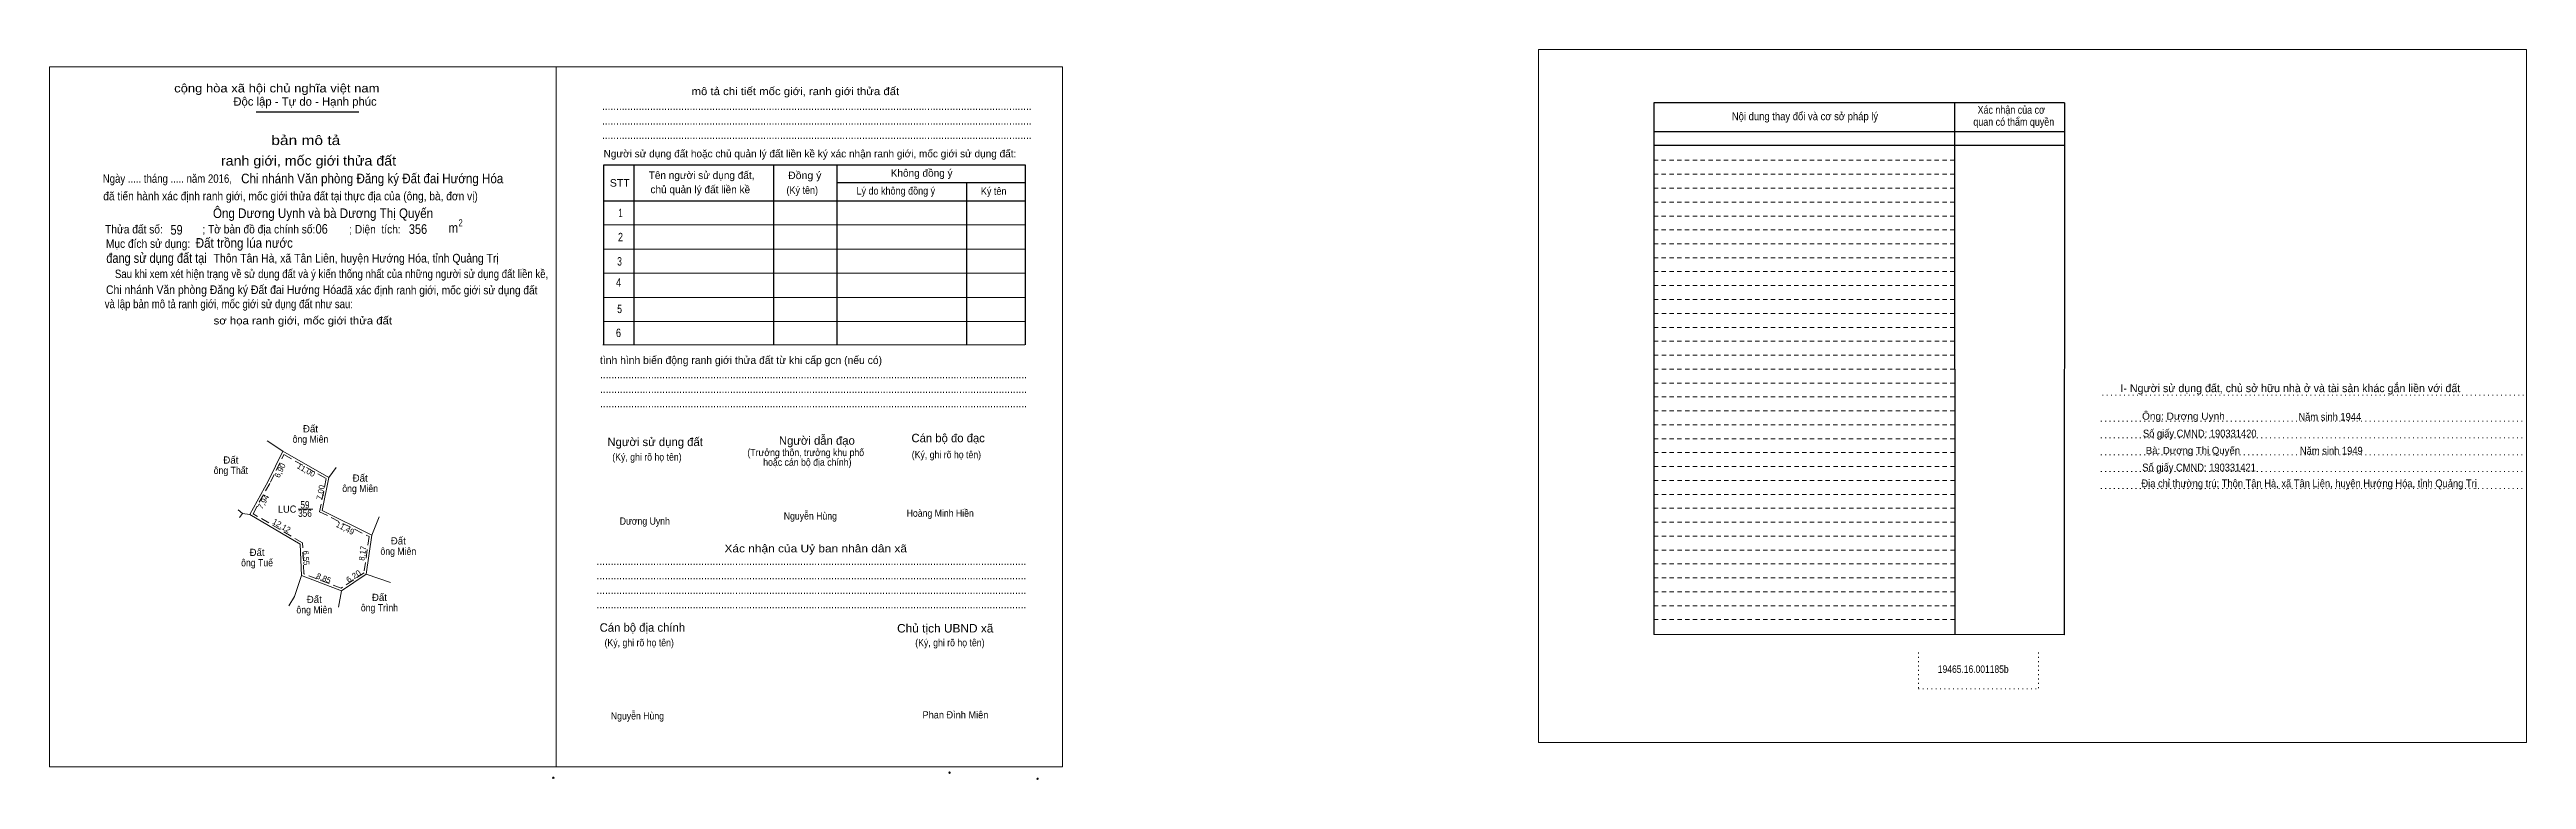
# Model space of a CAD drawing. Header units: metres. Extents: x 549020 to 549925, y 1838819 to 1838971.
# Drawn here: x 549020 to 549534, y 1838819 to 1838971 of the extents above; entities that cross this region are included whole.
import ezdxf
from ezdxf.enums import TextEntityAlignment as Align

# ---------------------------------------------------------------- set-up
doc = ezdxf.new("R2010")
doc.units = ezdxf.units.M
doc.header["$LTSCALE"] = 0.6
doc.header["$PDMODE"] = 32
doc.header["$PDSIZE"] = 0.3
for name, pattern in [('DOTTED', [1.5, 0.3, -1.2]), ('MEDIUM_DASHED', [4.5, 3, -1.5]), ('SHORT_DASHED', [2.7, 1.5, -1.2])]:
    doc.linetypes.add(name, pattern=pattern)
for name, color, linetype, lineweight in [('1', 7, 'DOTTED', 13), ('18', 7, 'Continuous', 25), ('2', 7, 'SHORT_DASHED', 13), ('28', 7, 'Continuous', 13), ('7', 7, 'Continuous', 13), ('9', 7, 'Continuous', 13)]:
    doc.layers.add(name, color=color, linetype=linetype, lineweight=lineweight)
for name, color, linetype in [('17', 7, 'Continuous'), ('25', 7, 'Continuous'), ('6', 7, 'Continuous')]:
    doc.layers.add(name, color=color, linetype=linetype)

msp = doc.modelspace()

# ---------------------------------------------------------------- linework, layer by layer
at = {"layer": '1'}
for p, q in [((549445.99, 1838899.25), (549534.05, 1838899.25)), ((549445.7, 1838893.84), (549533.75, 1838893.84)), ((549445.7, 1838890.34), (549533.75, 1838890.34)), ((549445.7, 1838886.84), (549533.75, 1838886.84)), ((549445.7, 1838883.35), (549533.75, 1838883.35)), ((549445.7, 1838879.84), (549533.75, 1838879.84)), ((549407.77, 1838845.72), (549407.77, 1838838.21)), ((549432.75, 1838845.72), (549432.75, 1838838.21)), ((549407.77, 1838838.21), (549432.75, 1838838.21))]:
    msp.add_line(p, q, dxfattribs=at)
at = {"layer": '1', "linetype": 'Continuous'}
for points in [[(549328.86, 1838827.07), (549534.06, 1838827.07), (549534.06, 1838971.07), (549328.86, 1838971.07)], [(549328.86, 1838971.07), (549534.06, 1838971.07), (549534.06, 1838827.07), (549328.86, 1838827.07)], [(549328.86, 1838827.07), (549534.06, 1838827.07), (549534.06, 1838971.07), (549328.86, 1838971.07)]]:
    msp.add_lwpolyline(points, close=True, dxfattribs=at)
at = {"layer": '2', "linetype": 'Continuous', "lineweight": 25}
for p, q in [((549438.13, 1838960.02), (549352.86, 1838960.02)), ((549352.86, 1838960.02), (549352.86, 1838849.5)), ((549415.29, 1838960.02), (549415.32, 1838849.42)), ((549438.13, 1838953.99), (549352.97, 1838953.99)), ((549438.13, 1838951.1), (549352.97, 1838951.1))]:
    msp.add_line(p, q, dxfattribs=at)
at = {"layer": '2'}
for p, q in [((549415.29, 1838948.04), (549352.85, 1838948.04)), ((549415.29, 1838945.14), (549352.85, 1838945.14)), ((549415.29, 1838945.14), (549352.86, 1838945.14)), ((549415.29, 1838942.25), (549352.86, 1838942.25)), ((549415.29, 1838939.36), (549352.86, 1838939.36)), ((549415.29, 1838936.46), (549352.86, 1838936.46)), ((549415.29, 1838933.57), (549352.86, 1838933.57)), ((549415.29, 1838930.68), (549352.86, 1838930.68)), ((549415.3, 1838927.78), (549352.86, 1838927.78)), ((549415.3, 1838924.9), (549352.86, 1838924.9)), ((549415.3, 1838922), (549352.86, 1838922)), ((549415.31, 1838919.11), (549352.86, 1838919.11)), ((549415.31, 1838916.22), (549352.86, 1838916.22)), ((549415.31, 1838913.32), (549352.86, 1838913.32)), ((549415.31, 1838910.43), (549352.86, 1838910.43)), ((549415.31, 1838907.54), (549352.86, 1838907.54)), ((549415.31, 1838904.64), (549352.86, 1838904.64)), ((549415.31, 1838901.76), (549352.86, 1838901.76)), ((549415.31, 1838898.86), (549352.86, 1838898.86)), ((549415.31, 1838895.97), (549352.86, 1838895.97)), ((549415.31, 1838893.08), (549352.86, 1838893.08)), ((549415.31, 1838890.18), (549352.86, 1838890.18)), ((549415.32, 1838887.29), (549352.86, 1838887.29)), ((549415.32, 1838884.4), (549352.86, 1838884.4)), ((549415.32, 1838881.5), (549352.86, 1838881.5)), ((549415.32, 1838878.61), (549352.86, 1838878.61)), ((549415.33, 1838875.72), (549352.86, 1838875.72)), ((549415.33, 1838872.82), (549352.86, 1838872.82)), ((549415.33, 1838869.94), (549352.86, 1838869.94)), ((549415.33, 1838867.04), (549352.86, 1838867.04)), ((549415.33, 1838864.15), (549352.86, 1838864.15)), ((549415.33, 1838861.26), (549352.86, 1838861.26)), ((549415.33, 1838858.36), (549352.86, 1838858.36)), ((549415.33, 1838855.47), (549352.86, 1838855.47)), ((549415.33, 1838852.58), (549352.86, 1838852.58))]:
    msp.add_line(p, q, dxfattribs=at)
at = {"layer": '2', "linetype": 'Continuous', "lineweight": 25}
msp.add_lwpolyline([(549438.13, 1838960.02), (549438.08, 1838849.39), (549352.86, 1838849.5)], dxfattribs=at)
at = {"layer": '28'}
msp.add_point((549206.59, 1838820.79), dxfattribs=at)
at = {"layer": '7', "lineweight": 25}
for p, q in [((549062.61, 1838958.14), (549083.88, 1838958.14)), ((549141.03, 1838947.04), (549141.03, 1838909.68)), ((549170.05, 1838946.89), (549170.05, 1838909.68)), ((549183.14, 1838946.89), (549183.14, 1838909.68)), ((549134.73, 1838939.62), (549222.37, 1838939.62)), ((549183.14, 1838943.43), (549222.37, 1838943.43)), ((549210.08, 1838943.43), (549210.08, 1838909.68))]:
    msp.add_line(p, q, dxfattribs=at)
at = {"layer": '7'}
for p, q in [((549134.73, 1838934.6), (549222.37, 1838934.6)), ((549134.73, 1838929.58), (549222.37, 1838929.58)), ((549134.73, 1838924.57), (549222.37, 1838924.57)), ((549134.73, 1838919.55), (549222.37, 1838919.55)), ((549134.73, 1838914.53), (549222.37, 1838914.53)), ((549134.58, 1838909.68), (549222.22, 1838909.68))]:
    msp.add_line(p, q, dxfattribs=at)
for points in [[(549019.67, 1838967.46), (549124.86, 1838967.46), (549124.86, 1838821.97), (549019.67, 1838821.97)], [(549124.86, 1838967.46), (549230.05, 1838967.46), (549230.05, 1838821.97), (549124.86, 1838821.97)], [(549124.86, 1838967.46), (549230.05, 1838967.46), (549230.05, 1838821.97), (549124.86, 1838821.97)]]:
    msp.add_lwpolyline(points, close=True, dxfattribs=at)
at = {"layer": '7', "lineweight": 25}
msp.add_lwpolyline([(549222.37, 1838909.68), (549222.37, 1838947.04), (549134.73, 1838947.04), (549134.73, 1838909.68)], dxfattribs=at)
at = {"layer": '7'}
for p in [(549124.29, 1838819.72), (549224.85, 1838819.51)]:
    msp.add_point(p, dxfattribs=at)
at = {"layer": '9'}
for p, q in [((549064.9, 1838889.72), (549068.12, 1838887.58)), ((549064.9, 1838889.72), (549068.12, 1838887.58)), ((549064.9, 1838889.72), (549068.12, 1838887.58)), ((549068.12, 1838887.58), (549077.69, 1838882.15)), ((549077.69, 1838882.15), (549079.19, 1838884.23)), ((549076.32, 1838875.29), (549077.69, 1838882.15)), ((549061.26, 1838874.42), (549059.74, 1838874.65)), ((549061.26, 1838874.42), (549059.74, 1838874.65)), ((549061.26, 1838874.42), (549059.74, 1838874.65)), ((549061.26, 1838874.42), (549071.7, 1838868.27)), ((549071.29, 1838875.54), (549074.33, 1838875.54)), ((549076.32, 1838875.29), (549086.58, 1838870.12)), ((549086.58, 1838870.12), (549088.13, 1838873.97)), ((549071.7, 1838868.27), (549072.03, 1838861.73)), ((549085.45, 1838862.03), (549086.58, 1838870.12)), ((549085.45, 1838862.03), (549086.58, 1838870.12)), ((549085.45, 1838862.03), (549090.5, 1838860.29)), ((549085.45, 1838862.03), (549090.5, 1838860.29)), ((549072.03, 1838861.73), (549070.76, 1838858)), ((549072.03, 1838861.73), (549080.3, 1838858.58)), ((549080.3, 1838858.58), (549079.67, 1838855.17))]:
    msp.add_line(p, q, dxfattribs=at)
for points in [[(549061.26, 1838874.42), (549065.09, 1838881.38), (549068.12, 1838887.58)], [(549061.26, 1838874.42), (549065.09, 1838881.38), (549068.12, 1838887.58)], [(549061.26, 1838874.42), (549065.09, 1838881.38), (549068.12, 1838887.58)], [(549059.12, 1838873.82), (549059.74, 1838874.65), (549058.85, 1838875.39)], [(549080.3, 1838858.58), (549085.45, 1838862.03), (549086.58, 1838870.12)], [(549072.03, 1838861.73), (549070.55, 1838857.39), (549069.39, 1838855.45)], [(549072.03, 1838861.73), (549070.55, 1838857.39), (549069.39, 1838855.45)]]:
    msp.add_lwpolyline(points, dxfattribs=at)
at = {"layer": '9', "linetype": 'MEDIUM_DASHED'}
msp.add_lwpolyline([(549068.34, 1838886.88), (549077.13, 1838881.89), (549075.76, 1838875.01), (549086.04, 1838869.83), (549084.99, 1838862.32), (549080.24, 1838859.14), (549072.51, 1838862.08), (549072.19, 1838868.56), (549061.93, 1838874.6), (549065.53, 1838881.15)], close=True, dxfattribs=at)

# ---------------------------------------------------------------- texts
at = {"layer": '17'}
for s, width, p in [('Dương Uynh', 0.9, (549138.08, 1838872.32)), ('Nguyễn Hùng', 0.9, (549172.15, 1838873.39)), ('Hoàng Minh Hiền', 0.9, (549197.67, 1838873.96)), ('Nguyễn Hùng', 0.9, (549136.24, 1838831.83)), ('Phan Đình Miên', 0.95, (549200.97, 1838832.05))]:
    msp.add_text(s, height=1.5, dxfattribs=dict(at, width=width)).set_placement(p)
at = {"layer": '18', "width": 0.85}
msp.add_text('19465.16.001185b', height=1.55, dxfattribs=at).set_placement((549419.17, 1838841.52), align=Align.CENTER)
at = {"layer": '2'}
for s, width, p in [('Nội dung thay đổi và cơ sở pháp lý', 0.9, (549384.23, 1838956.38)), ('Nội dung thay đổi và cơ sở pháp lý', 0.9, (549384.23, 1838956.38)), (' quan có thẩm quyền', 0.85, (549427.33, 1838955.22)), (' quan có thẩm quyền', 0.85, (549427.33, 1838955.22)), ('Xác nhận của cơ', 0.85, (549427.065, 1838957.72)), ('Xác nhận của cơ', 0.85, (549427.065, 1838957.72))]:
    msp.add_text(s, height=1.63, dxfattribs=dict(at, width=width)).set_placement(p, align=Align.CENTER)
at = {"layer": '25', "width": 0.9}
for s, height, p in [('Chi nhánh Văn phòng Đăng ký Đất đai Hướng Hóa', 2, (549059.46, 1838943.27)), ('Đất trồng lúa nước', 2, (549050.03, 1838929.87)), ('Chi nhánh Văn phòng Đăng ký Đất đai Hướng Hóa', 1.8, (549031.39, 1838920.25))]:
    msp.add_text(s, height=height, dxfattribs=at).set_placement(p)
at = {"layer": '28'}
for s, height, p in [('I- Người sử dụng đất, chủ sở hữu nhà ở và tài sản khác gắn liền với đất', 1.653, (549485.03, 1838899.86)), ('Bà: Dương Thị Quyến', 1.49, (549464.8, 1838887))]:
    msp.add_text(s, height=height, dxfattribs=at).set_placement(p, align=Align.CENTER)
for s, height, width, p in [('Ông: Dương Uynh', 1.49, 1.05, (549462.82, 1838894.13)), ('Năm sinh 1944', 1.61, 0.9, (549493.22, 1838893.94)), ('Số giấy CMND: 190331420', 1.61, 0.9, (549466.21, 1838890.46)), ('Năm sinh 1949', 1.61, 0.9, (549493.53, 1838886.89)), ('Số giấy CMND: 190331421', 1.61, 0.9, (549466.07, 1838883.4)), ('Địa chỉ thường trú: Thôn Tân Hà, xã Tân Liên, huyện Hướng Hóa, tỉnh Quảng Trị', 1.61, 0.9, (549488.925, 1838880.1))]:
    msp.add_text(s, height=height, dxfattribs=dict(at, width=width)).set_placement(p, align=Align.CENTER)
at = {"layer": '6', "width": 0.9}
msp.add_text('Ông Dương Uynh và bà Dương Thị Quyến', height=2, dxfattribs=at).set_placement((549053.61, 1838936.05))
at = {"layer": '7'}
for s, height, width, p in [('cộng hòa xã hội chủ nghĩa việt nam', 1.756, 1.15, (549045.55, 1838962.15)), ('........................................................................................................................................................', 1.756, 0.9, (549134.39, 1838958.49)), ('........................................................................................................................................................', 1.756, 0.9, (549134.39, 1838955.47)), ('........................................................................................................................................................', 1.756, 0.9, (549134.39, 1838952.47)), ('Ngày ..... tháng ..... năm 2016, ', 1.755, 0.85, (549030.72, 1838943.37)), ('Đồng ý', 1.555, 1.05, (549173.05, 1838944.13)), (' đã tiến hành xác định ranh giới, mốc giới thửa đất tại thực địa của (ông, bà, đơn vị)', 1.755, 0.9, (549030.24, 1838939.73)), ('STT', 1.555, 1.05, (549136.03, 1838942.57)), ('(Ký tên)', 1.555, 0.9, (549172.71, 1838941.07)), ('Lý do không đồng ý', 1.555, 0.9, (549187.25, 1838940.93)), ('Ký tên', 1.555, 0.9, (549213.09, 1838940.87)), ('Thửa đất số:              ; Tờ bản đồ địa chính số:            ; Diện  tích:', 1.755, 0.9, (549031.21, 1838932.84)), ('59', 2, 0.85, (549044.79, 1838932.59)), ('06', 2, 0.85, (549074.92, 1838932.79)), ('356', 2, 0.85, (549094.29, 1838932.75)), ('m', 2, 0.9, (549102.51, 1838933.01)), ('2', 1.458, 0.8, (549104.6, 1838934.33)), ('Mục đích sử dụng:', 1.755, 0.9, (549031.38, 1838929.85)), ('đang sử dụng đất tại', 2, 0.85, (549031.46, 1838926.73)), ('Sau khi xem xét hiện trạng về sử dụng đất và ý kiến thống nhất của những người sử dụng đất liền kề,', 1.756, 0.85, (549033.25, 1838923.57)), ('Thôn Tân Hà, xã Tân Liên, huyện Hướng Hóa, tỉnh Quảng Trị', 1.8, 0.9, (549053.73, 1838926.8)), (' và lập bản mô tả ranh giới, mốc giới sử dụng đất như sau:', 1.756, 0.85, (549030.58, 1838917.31)), ('đã xác định ranh giới, mốc giới sử dụng đất', 1.75, 0.9, (549080.3, 1838920.19)), ('.......................................................................................................................................................', 1.756, 0.9, (549133.99, 1838902.71)), ('.......................................................................................................................................................', 1.756, 0.9, (549133.99, 1838899.69)), ('.......................................................................................................................................................', 1.756, 0.9, (549133.99, 1838896.69)), ('(Ký, ghi rõ họ tên)', 1.505, 0.9, (549198.73, 1838886.13)), ('(Ký, ghi rõ họ tên)', 1.505, 0.9, (549136.54, 1838885.63)), ('........................................................................................................................................................', 1.756, 0.9, (549133.27, 1838863.93)), ('........................................................................................................................................................', 1.756, 0.9, (549133.27, 1838860.93)), ('........................................................................................................................................................', 1.756, 0.9, (549133.27, 1838857.93)), ('........................................................................................................................................................', 1.756, 0.9, (549133.27, 1838854.91)), ('Chủ tịch UBND xã', 1.756, 1.05, (549195.68, 1838849.91)), ('(Ký, ghi rõ họ tên)', 1.505, 0.9, (549134.93, 1838847.05)), ('(Ký, ghi rõ họ tên)', 1.505, 0.9, (549199.45, 1838847.05))]:
    msp.add_text(s, height=height, dxfattribs=dict(at, width=width)).set_placement(p)
for s, height, p in [('Độc lập - Tự do - Hạnh phúc', 1.756, (549057.84, 1838959.39)), ('Người sử dụng đất hoặc chủ quản lý đất liền kề ký xác nhận ranh giới, mốc giới sử dụng đất:', 1.555, (549134.73, 1838948.65)), ('Tên người sử dụng đất,', 1.555, (549144.11, 1838944.17)), ('Không đồng ý', 1.555, (549194.37, 1838944.63)), ('chủ quản lý đất liền kề', 1.555, (549144.47, 1838941.21)), ('tình hình biến động ranh giới thửa đất từ khi cấp gcn (nếu có)', 1.605, (549133.99, 1838905.71)), ('Người sử dụng đất', 1.756, (549135.53, 1838888.65)), ('Người dẫn đạo', 1.755, (549171.14, 1838888.93)), ('Cán bộ đo đạc', 1.752, (549198.67, 1838889.45)), ('Cán bộ địa chính', 1.756, (549133.91, 1838850.07))]:
    msp.add_text(s, height=height, dxfattribs=at).set_placement(p)
for s, height, width, p in [('mô tả chi tiết mốc giới, ranh giới thửa đất', 1.605, 1.1, (549174.56, 1838961.59)), ('bản mô tả', 2.007, 1.2, (549072.89, 1838951.21)), ('ranh giới, mốc giới thửa đất', 2.007, 1.1, (549073.45, 1838946.95)), ('1', 1.756, 0.7, (549138.235, 1838936.23)), ('2', 1.756, 0.8, (549138.245, 1838931.21)), ('3', 1.756, 0.75, (549138.045, 1838926.17)), ('4', 1.756, 0.8, (549137.85, 1838921.79)), ('sơ họa ranh giới, mốc giới thửa đất', 1.605, 1.1, (549072.275, 1838913.93)), ('5', 1.756, 0.75, (549138.055, 1838916.29)), ('6', 1.756, 0.8, (549137.825, 1838911.31)), ('(Trưởng thôn, trưởng khu phố', 1.505, 0.9, (549176.71, 1838886.57)), ('hoặc cán bộ địa chính)', 1.505, 0.9, (549177.045, 1838884.55)), ('Xác nhận của Uỷ ban nhân dân xã', 1.606, 1.15, (549178.79, 1838866.57))]:
    msp.add_text(s, height=height, dxfattribs=dict(at, width=width)).set_placement(p, align=Align.CENTER)
at = {"layer": '9'}
for p in [(549073.86, 1838891.5), (549057.33, 1838885.01), (549084.18, 1838881.25), (549062.77, 1838865.82), (549092.1, 1838868.21), (549074.65, 1838856.04), (549088.18, 1838856.46)]:
    msp.add_text('Đất', height=1.5, dxfattribs=at).set_placement(p, align=Align.CENTER)
for s, width, p in [('ông Miên', 0.9, (549073.86, 1838889.34)), ('ông Thất', 0.9, (549057.325, 1838882.85)), ('ông Miên', 0.9, (549084.18, 1838879.09)), ('LUC', 0.95, (549069.02, 1838874.8)), ('356', 0.85, (549072.72, 1838873.94)), ('59', 0.85, (549072.72, 1838875.71)), ('ông Miên', 0.9, (549092.1, 1838866.05)), ('ông Tuế', 0.9, (549062.77, 1838863.66)), ('ông Miên', 0.9, (549074.65, 1838853.88)), ('ông Trình', 0.9, (549088.185, 1838854.3))]:
    msp.add_text(s, height=1.5, dxfattribs=dict(at, width=width)).set_placement(p, align=Align.CENTER)
for s, rotation, p in [('6,90', 63.955, (549068.0716, 1838883.3366)), ('11,00', 330.43, (549072.6639, 1838883.1608)), ('7,94', 61.177, (549064.5893, 1838876.7907)), ('12,12', 329.498, (549067.5555, 1838871.5864)), ('11,49', 333.257, (549080.79, 1838871.0479)), ('8,85', 339.148, (549076.3914, 1838860.6272))]:
    msp.add_text(s, height=1.2, rotation=rotation, dxfattribs=at).set_placement(p, align=Align.CENTER)
for s, rotation, width, p in [('7,00', 78.706, 0.95, (549076.5381, 1838878.9125)), ('8,17', 82.048, 0.9, (549085.2658, 1838866.292)), ('6,55', 272.889, 0.85, (549072.3584, 1838865.3852)), ('6,20', 33.818, 1.05, (549083.1361, 1838861.0954))]:
    msp.add_text(s, height=1.2, rotation=rotation, dxfattribs=dict(at, width=width)).set_placement(p, align=Align.CENTER)

doc.saveas('drawing.dxf')
